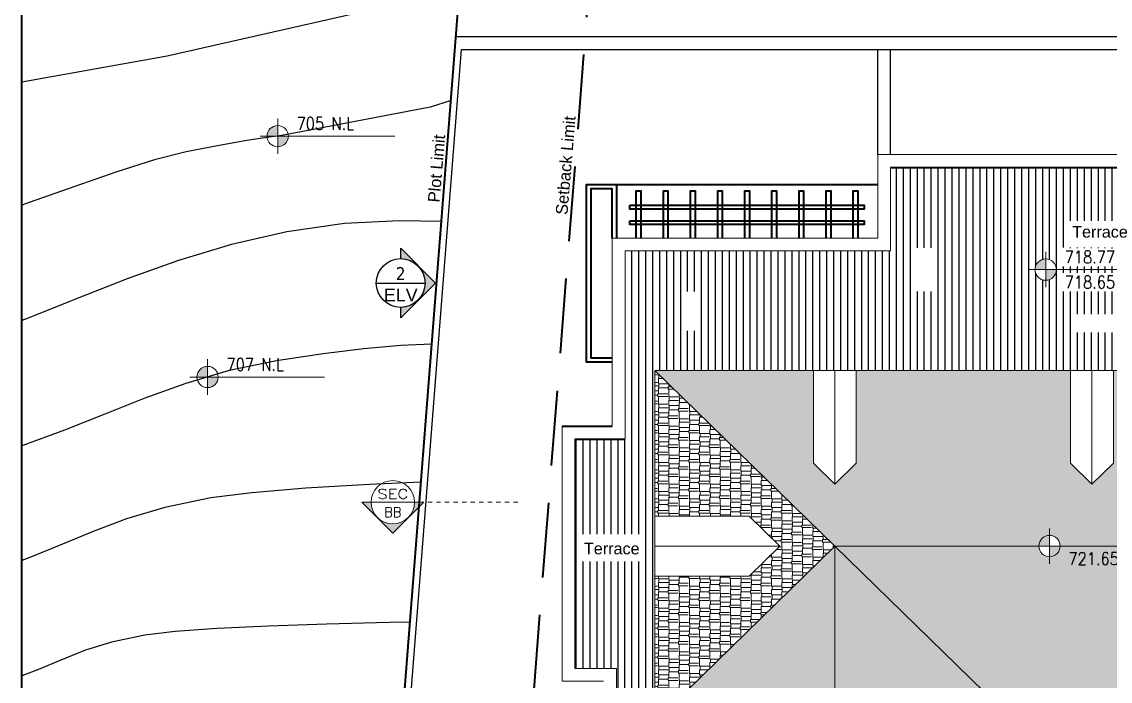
# Model space of a CAD drawing. Header units: metres. Extents: x -322116 to -321123, y -26723 to -26468.
# Drawn here: x -321178.3 to -321152.9, y -26546.96 to -26531.56 of the extents above; entities that cross this region are included whole.
import ezdxf
from ezdxf.enums import TextEntityAlignment as Align

# ---------------------------------------------------------------- set-up
doc = ezdxf.new("R2010")
doc.units = ezdxf.units.M
doc.header["$LTSCALE"] = 7
doc.header["$MEASUREMENT"] = 0
for name, pattern in [('$0$CENTER', [2, 1.25, -0.25, 0.25, -0.25]), ('DASHED', [0.75, 0.5, -0.25]), ('Hidden', [9.525, 6.35, -3.175])]:
    doc.linetypes.add(name, pattern=pattern)
for name, color, linetype, lineweight in [('$0$A-ANNO-IDEN', 2, 'Continuous', 9), ('1363TRXX-AS003$0$A-FLOR-IDEN', 4, 'Continuous', 18), ('1363TRXX-AS003$0$A-FLOR-LIN0', 1, 'Continuous', 0), ('A-ANNO-TXT3', 6, 'Continuous', 30), ('A-FLOR-HIDN', 9, 'Hidden', 13), ('A-PATT', 8, 'Continuous', 5), ('A-WALL-BLWO', 7, 'Continuous', 40)]:
    doc.layers.add(name, color=color, linetype=linetype, lineweight=lineweight)
for name, color, linetype in [('22-1-14-ROAD P2PFGC', 5, 'Continuous'), ('CONT-MJR', 4, 'Continuous'), ('CONT-MNR', 8, 'Continuous'), ('POINT_CON', 8, 'Continuous'), ('S-ANNO-TAGS-SECT', 4, 'Continuous')]:
    doc.layers.add(name, color=color, linetype=linetype)
doc.styles.add('$0$EG_SIMPLEX', font='SIMPLEX.shx')
doc.styles.add('1363TRXX-AS003$0$EG_SIMPLEX', font='SIMPLEX.shx')
doc.styles.add('Annotative', font='arial.ttf')
doc.styles.add('EG_SIMPLEX', font='SIMPLEX.shx')
doc.styles.get("Standard").update_dxf_attribs({"font": 'romans.shx', "height": 0.5})
doc.styles.add('TAHOMA', font='tahoma.ttf')

# ---------------------------------------------------------------- blocks, each defined once
blk = doc.blocks.new('*U34')
blk.add_hatch(color=252).paths.add_polyline_path([(450, 0, -0.414214), (0, -450), (0, -643), (643, 0), (0, 643), (0, 450, -0.414214)])
blk.add_line((-450, 0), (450, 0))
blk.add_lwpolyline([(0, 450), (0, 643), (643, 0), (0, -643), (0, -450)])
blk.add_circle((0, 0), 450)
at = {"style": 'EG_SIMPLEX', "width": 0.5625}
blk.add_attdef('REF-F-', text='', height=200, dxfattribs=at).set_placement((-321, 92), (321, 92), align=Align.FIT)
at = {"style": 'EG_SIMPLEX'}
blk.add_attdef('NB', text='', height=200, dxfattribs=at).set_placement((0, 32), align=Align.BOTTOM_CENTER)
blk.add_attdef('REF', text='', height=200, dxfattribs=at).set_placement((0, -75), align=Align.TOP_CENTER)
blk = doc.blocks.new('*U28')
blk.add_hatch(color=252).paths.add_polyline_path([(0, 450, -0.414214), (450, 0), (643, 0), (0, 643), (-643, 0), (-450, 0, -0.414214)])
blk.add_line((-450, 0), (450, 0))
at = {"linetype": '$0$CENTER'}
blk.add_line((2593, 0), (643, 0), dxfattribs=at)
blk.add_lwpolyline([(-450, 0), (-643, 0), (0, 643), (643, 0), (450, 0)])
blk.add_circle((0, 0), 450)
at = {"style": '$0$EG_SIMPLEX'}
blk.add_attdef('NB', text='', height=200, dxfattribs=at).set_placement((0, 32), align=Align.BOTTOM_CENTER)
at = {"style": '$0$EG_SIMPLEX', "width": 0.5625}
blk.add_attdef('REF-F-', text='', height=200, dxfattribs=at).set_placement((-321, -274), (321, -274), align=Align.FIT)
at = {"style": '$0$EG_SIMPLEX'}
blk.add_attdef('REF', text='', height=200, dxfattribs=at).set_placement((0, -75), align=Align.TOP_CENTER)
blk = doc.blocks.new('plot limit')
at = {"color": 5}
blk.add_lwpolyline([(-321725.0411, -26759.7735), (-321735.7734, -26759.0595), (-321732.8382, -26721.5907), (-321726.0304, -26721.9282), (-321722.2569, -26721.9337), (-321712.0131, -26721.5769), (-321702.1619, -26720.7671), (-321700.2699, -26757.9792), (-321703.6476, -26759.2974, -0.0276131)], format="xyb", close=True, dxfattribs=at)
at = {"color": 5, "linetype": 'DASHED', "ltscale": 0.5}
blk.add_lwpolyline([(-321703.4829, -26753.8659), (-321705.0008, -26724.0106), (-321711.838, -26724.5726), (-321722.2069, -26724.9338), (-321726.107, -26724.928), (-321730.075, -26724.7313), (-321732.3893, -26754.2736)], dxfattribs=at)
at = {"layer": '$0$A-ANNO-IDEN'}
ref = blk.add_blockref('*U28', (-321734.7327, -26737.8057), dxfattribs=dict(at, xscale=-0.0011249999994782, yscale=0.0011249999994782, zscale=0.0011249999994782, rotation=180))
ref.add_attrib('REF-F-', 'SEC', dxfattribs={"layer": '0', "height": 0.225, "rotation": 360, "style": '$0$EG_SIMPLEX', "width": 1.25}).set_placement((-321735.0943, -26737.7221), (-321734.3711, -26737.7221), align=Align.FIT)
ref.add_attrib('NB', 'BB', dxfattribs={"layer": '0', "height": 0.225, "rotation": 360, "style": '$0$EG_SIMPLEX'}).set_placement((-321734.7327, -26738.2169), align=Align.BOTTOM_CENTER)
at = {"layer": 'S-ANNO-TAGS-SECT'}
ref = blk.add_blockref('*U34', (-321734.548, -26732.6855, 706), dxfattribs=dict(at, xscale=0.001264765729701, yscale=0.001264765729701, zscale=0.001264765729701))
ref.add_attrib('NB', '2', dxfattribs={"layer": '0', "height": 0.3, "style": 'TAHOMA'}).set_placement((-321734.548, -26732.3144, 706), align=Align.TOP_CENTER)
ref.add_attrib('REF', 'ELV', dxfattribs={"layer": '0', "height": 0.3, "style": 'Annotative'}).set_placement((-321734.548, -26732.8137, 706), align=Align.TOP_CENTER)
at = {"layer": 'A-ANNO-TXT3', "lineweight": 5, "char_height": 0.276, "attachment_point": 1, "rotation": 85.19766}
for s, width, gutter_width, heights, insert in [('\\A1;{\\fArial Unicode MS|b0|i0|c0|p34;Setback Limit}', 3.166192, 3.6928, [1.1191], (-321730.9321, -26731.0807, 0)), ('\\A1;{\\fArial Unicode MS|b0|i0|c0|p34;Plot Limit}', 3.423118, 3.0774, [1.7915], (-321733.9164, -26730.7898, 0))]:
    blk.add_mtext_dynamic_manual_height_columns(s, width=width, gutter_width=gutter_width, heights=heights, dxfattribs=dict(at, insert=insert))
blk = doc.blocks.new('1363TRXX-AS003$0$TAG-LEV-PL1')
h = blk.add_hatch(color=256)
h.paths.add_polyline_path([(0, 169, 0.414214), (-169, 0), (0, 0)])
h.paths.add_polyline_path([(169, 0), (0, 0), (0, -169, 0.414214)])
for p, q in [((0, -281), (0, 281)), ((-281, 0), (1859, 0))]:
    blk.add_line(p, q)
blk.add_circle((0, 0), 169)
at = {"style": '1363TRXX-AS003$0$EG_SIMPLEX', "width": 0.85}
for tag, p in [('F.F.L.', (450, 150)), ('C.L.', (450, -450))]:
    blk.add_attdef(tag, p, '', height=300, dxfattribs=at)
blk = doc.blocks.new('B1 2')
at = {"layer": 'A-WALL-BLWO'}
blk.add_lwpolyline([(-321243.3932, -26513.9378), (-321188.3932, -26513.9378), (-321188.3932, -26588.8759), (-321243.3932, -26588.8759)], close=True, dxfattribs=at)
at = {"layer": 'CONT-MJR', "elevation": 705, "flags": 128}
for points in [[(-321233.3733, -26533.3951), (-321233.8598, -26533.5506), (-321236.8675, -26534.1249), (-321237.4183, -26534.23)], [(-321237.4181, -26534.23), (-321237.5631, -26534.2459), (-321238.1356, -26534.3322), (-321238.7824, -26534.4485), (-321239.5547, -26534.5988), (-321240.2951, -26534.7846), (-321241.172, -26535.0617), (-321242.1569, -26535.4032), (-321243.2214, -26535.7825), (-321243.3932, -26535.8425)]]:
    blk.add_lwpolyline(points, dxfattribs=at)
at = {"layer": 'CONT-MNR', "flags": 128}
for points, elevation in [([(-321233.5945, -26536.2198), (-321234.572, -26536.2049), (-321235.8616, -26536.271), (-321237.2078, -26536.4599), (-321238.4954, -26536.7565), (-321239.7336, -26537.1339), (-321240.9318, -26537.5651), (-321242.0993, -26538.0233), (-321243.2452, -26538.4815), (-321243.3932, -26538.5378)], 706), ([(-321233.8189, -26539.0843), (-321234.5446, -26539.1206), (-321235.4054, -26539.1953), (-321236.3606, -26539.3113), (-321237.4443, -26539.4748), (-321238.5485, -26539.705), (-321239.5636, -26540.0026), (-321240.5215, -26540.347), (-321241.454, -26540.7178), (-321242.3931, -26541.0944), (-321243.3706, -26541.4561), (-321243.3932, -26541.4631)], 707), ([(-321234.0715, -26542.3086), (-321235.274, -26542.3634), (-321236.7649, -26542.4528), (-321238.0248, -26542.557), (-321238.9833, -26542.6771), (-321240.0531, -26542.898), (-321240.948, -26543.164), (-321241.7261, -26543.4576), (-321242.4458, -26543.7609), (-321243.1654, -26544.0561), (-321243.3932, -26544.1351)], 708), ([(-321234.3277, -26545.5787), (-321234.82, -26545.5898), (-321236.2763, -26545.6284), (-321237.6339, -26545.6744), (-321238.8334, -26545.73), (-321239.8159, -26545.7975), (-321240.5223, -26545.8793), (-321241.296, -26546.0438), (-321241.9302, -26546.2439), (-321242.4806, -26546.4628), (-321243.003, -26546.6835), (-321243.3932, -26546.8293)], 709)]:
    blk.add_lwpolyline(points, dxfattribs=dict(at, elevation=elevation))
at = {"layer": 'POINT_CON', "color": 8, "linetype": 'Continuous', "elevation": 704}
blk.add_lwpolyline([(-321233.1733, -26530.8432), (-321233.3311, -26530.8439), (-321240, -26532.3627), (-321243.3932, -26532.9707)], dxfattribs=at)
at = {"layer": '1363TRXX-AS003$0$A-FLOR-IDEN'}
ref = blk.add_blockref('1363TRXX-AS003$0$TAG-LEV-PL1', (-321237.4181, -26534.23, 705), dxfattribs=dict(at, xscale=0.0014700000362087, yscale=0.0014700000362087, zscale=0.0014700000362087))
ref.add_attrib('F.F.L.', '705 N.L', (-321236.9771, -26534.083, 705), dxfattribs={"layer": '0', "height": 0.294, "rotation": 360, "style": '1363TRXX-AS003$0$EG_SIMPLEX', "width": 0.85})
ref = blk.add_blockref('1363TRXX-AS003$0$TAG-LEV-PL1', (-321239.0561, -26539.8538, 707), dxfattribs=dict(at, xscale=0.0014700000362087, yscale=0.0014700000362087, zscale=0.0014700000362087))
ref.add_attrib('F.F.L.', '707 N.L', (-321238.6151, -26539.7068, 707), dxfattribs={"layer": '0', "height": 0.294, "rotation": 360, "style": '1363TRXX-AS003$0$EG_SIMPLEX', "width": 0.85})
blk = doc.blocks.new('m 12')
at = {"layer": '22-1-14-ROAD P2PFGC', "transparency": 33554534}
h = blk.add_hatch(dxfattribs=at)
h.set_pattern_fill('ANSI31', scale=1.3, angle=45)
h.set_pattern_definition([(90, (-187.8846, 18.4578), (-0.1625, 0), [])])
h.paths.add_polyline_path([(-321388.4118, -26532.9581), (-321398.1118, -26532.9581), (-321398.1118, -26534.9081), (-321404.3118, -26534.9081), (-321404.3118, -26539.3023), (-321405.4818, -26539.3023), (-321405.4818, -26544.6581), (-321404.5118, -26544.6581), (-321404.5118, -26551.3581), (-321406.0118, -26551.3581), (-321406.0118, -26554.5581), (-321403.6118, -26554.5581), (-321403.6118, -26537.7015), (-321383.0787, -26537.7016), (-321383.0787, -26554.5581), (-321382.1603, -26554.5581), (-321382.1603, -26551.2581), (-321381.1018, -26551.2581), (-321381.1018, -26541.5581), (-321382.2287, -26541.5581), (-321382.2287, -26534.9081), (-321388.4118, -26534.9081)])
edge = h.paths.add_edge_path(flags=16)
edge.add_arc((-321394.4903, -26535.3455), 0.2481, 0, 360)
h.paths.add_polyline_path([(-321405.2533, -26553.463), (-321404.3703, -26553.463), (-321404.3703, -26553.0317), (-321405.2533, -26553.0317)], flags=16)
h.paths.add_polyline_path([(-321405.4431, -26553.3996), (-321405.4431, -26552.5166), (-321405.8743, -26552.5166), (-321405.8743, -26553.3996)], flags=16)
h.paths.add_polyline_path([(-321402.5757, -26536.7788), (-321402.5757, -26535.8584), (-321403.007, -26535.8584), (-321403.007, -26536.7788)], flags=16)
h.paths.add_polyline_path([(-321393.8213, -26536.8162), (-321392.7192, -26536.8162), (-321392.7192, -26536.3849), (-321393.8213, -26536.3849)], flags=16)
h.paths.add_polyline_path([(-321384.2889, -26536.7788), (-321384.2889, -26535.8393), (-321384.7202, -26535.8393), (-321384.7202, -26536.7788)], flags=16)
h.paths.add_polyline_path([(-321382.9583, -26539.6741), (-321382.3491, -26539.6741), (-321382.3491, -26539.2428), (-321382.9583, -26539.2428)], flags=16)
h.paths.add_polyline_path([(-321382.5318, -26544.9633), (-321381.6488, -26544.9633), (-321381.6488, -26544.532), (-321382.5318, -26544.532)], flags=16)
h.paths.add_polyline_path([(-321381.3907, -26546.8496), (-321381.3907, -26545.9666), (-321381.8219, -26545.9666), (-321381.8219, -26546.8496)], flags=16)
h.paths.add_polyline_path([(-321397.07, -26535.8562), (-321397.07, -26534.8373), (-321397.5013, -26534.8373), (-321397.5013, -26535.8562)], flags=16)
h.paths.add_polyline_path([(-321394.1228, -26535.272), (-321391.6791, -26535.272), (-321391.6791, -26534.831), (-321394.1228, -26534.831)], flags=16)
h.paths.add_polyline_path([(-321394.1228, -26535.86), (-321391.9766, -26535.86), (-321391.9766, -26535.419), (-321394.1228, -26535.419)], flags=16)
h.paths.add_polyline_path([(-321383.0049, -26547.8529), (-321381.5704, -26547.8553), (-321381.5693, -26547.215), (-321383.0038, -26547.2125)], flags=16)
h.paths.add_polyline_path([(-321405.402, -26553.0502), (-321403.9675, -26553.0527), (-321403.9664, -26552.4124), (-321405.4009, -26552.4099)], flags=16)
h.paths.add_polyline_path([(-321405.3468, -26542.1633), (-321403.9123, -26542.1658), (-321403.9112, -26541.5254), (-321405.3457, -26541.5229)], flags=16)
h.paths.add_polyline_path([(-321393.95, -26534.8473), (-321392.5154, -26534.8498), (-321392.5143, -26534.2094), (-321393.9489, -26534.207)], flags=16)
at = {"layer": '22-1-14-ROAD P2PFGC', "color": 7, "transparency": 33554534}
for p, q in [((-321398.4118, -26532.6581), (-321398.4118, -26530.2053)), ((-321398.1118, -26532.6581), (-321398.1118, -26530.2053))]:
    blk.add_line(p, q, dxfattribs=at)
for points in [[(-321410.2113, -26554.8581), (-321408.2566, -26529.9053), (-321376.8485, -26529.9053)], [(-321406.3118, -26554.5581), (-321410.0373, -26554.5581), (-321408.1296, -26530.2053), (-321377.1337, -26530.2053)]]:
    blk.add_lwpolyline(points, dxfattribs=at)
at = {"layer": 'A-PATT', "color": 7}
for p, q in [((-321398.1118, -26534.9081), (-321398.1118, -26532.9581)), ((-321404.6118, -26539.0023), (-321404.6118, -26534.6081)), ((-321404.6118, -26534.6081), (-321398.4118, -26534.6081)), ((-321404.3118, -26534.9081), (-321404.3118, -26539.3023)), ((-321404.3118, -26534.9081), (-321398.1118, -26534.9081)), ((-321405.7818, -26544.9581), (-321405.7818, -26539.0023)), ((-321405.4818, -26539.3023), (-321405.4818, -26544.6581)), ((-321405.4818, -26544.6581), (-321404.5118, -26544.6581)), ((-321404.5118, -26544.6581), (-321404.5118, -26551.3581)), ((-321404.8118, -26544.9581), (-321405.7818, -26544.9581))]:
    blk.add_line(p, q, dxfattribs=at)
blk.add_lwpolyline([(-321381.9287, -26534.6081), (-321388.1118, -26534.6081), (-321388.1118, -26532.6581), (-321398.4118, -26532.6581), (-321398.4118, -26534.6081)], dxfattribs=at)
at = {"layer": 'A-WALL-BLWO'}
for p, q in [((-321398.1118, -26532.9581), (-321388.4118, -26532.9581)), ((-321405.7818, -26539.0023), (-321404.6118, -26539.0023)), ((-321405.4818, -26539.3023), (-321404.3118, -26539.3023))]:
    blk.add_line(p, q, dxfattribs=at)
at = {"layer": 'A-WALL-BLWO', "color": 8}
for points in [[(-321404.6118, -26537.5081), (-321405.2118, -26537.5081), (-321405.2118, -26533.3581), (-321404.5118, -26533.3581)], [(-321404.6118, -26533.4581), (-321404.6118, -26533.4581), (-321405.1118, -26533.4581), (-321405.1118, -26537.4081), (-321404.6118, -26537.4081)], [(-321404.6118, -26534.6081), (-321404.6118, -26533.4581)], [(-321404.5118, -26533.3581), (-321404.5118, -26534.6081)], [(-321404.5118, -26533.3581), (-321398.4118, -26533.3581)], [(-321404.0483, -26534.6081), (-321404.0483, -26533.5081), (-321403.9417, -26533.5081), (-321403.9417, -26534.6081)], [(-321403.415, -26534.6081), (-321403.415, -26533.5081), (-321403.3084, -26533.5081), (-321403.3084, -26534.6081)], [(-321402.7817, -26534.6081), (-321402.7817, -26533.5081), (-321402.6751, -26533.5081), (-321402.6751, -26534.6081)], [(-321402.1484, -26534.6081), (-321402.1484, -26533.5081), (-321402.0418, -26533.5081), (-321402.0418, -26534.6081)], [(-321401.5151, -26534.6081), (-321401.5151, -26533.5081), (-321401.4085, -26533.5081), (-321401.4085, -26534.6081)], [(-321400.8818, -26534.6081), (-321400.8818, -26533.5081), (-321400.7752, -26533.5081), (-321400.7752, -26534.6081)], [(-321400.2485, -26534.6081), (-321400.2485, -26533.5081), (-321400.1419, -26533.5081), (-321400.1419, -26534.6081)], [(-321399.6153, -26534.6081), (-321399.6153, -26533.5081), (-321399.5086, -26533.5081), (-321399.5086, -26534.6081)], [(-321398.982, -26534.6081), (-321398.982, -26533.5081), (-321398.8753, -26533.5081), (-321398.8753, -26534.6081)]]:
    blk.add_lwpolyline(points, dxfattribs=at)
for points in [[(-321404.1983, -26533.8393), (-321398.7253, -26533.8393), (-321398.7253, -26533.9306), (-321404.1983, -26533.9306)], [(-321404.1983, -26534.2048), (-321398.7253, -26534.2048), (-321398.7253, -26534.2961), (-321404.1983, -26534.2961)]]:
    blk.add_lwpolyline(points, close=True, dxfattribs=at)
at = {"layer": '1363TRXX-AS003$0$A-FLOR-IDEN'}
ref = blk.add_blockref('1363TRXX-AS003$0$TAG-LEV-PL1', (-321394.4903, -26535.3455), dxfattribs=dict(at, xscale=0.0014700000362087, yscale=0.0014700000362087, zscale=0.0014700000362087))
ref.add_attrib('C.L.', '718.65 C.L', (-321394.0493, -26535.7865), dxfattribs={"layer": '0', "height": 0.294, "rotation": 360, "style": '1363TRXX-AS003$0$EG_SIMPLEX', "width": 0.85})
ref.add_attrib('F.F.L.', '718.77 F.F.L', (-321394.0493, -26535.1985), dxfattribs={"layer": '0', "height": 0.294, "rotation": 360, "style": '1363TRXX-AS003$0$EG_SIMPLEX', "width": 0.85})
at = {"layer": 'A-ANNO-TXT3', "lineweight": 5, "char_height": 0.27, "attachment_point": 1, "rotation": 359.90083}
for insert in [(-321393.8734, -26534.3272), (-321405.2703, -26541.7237)]:
    blk.add_mtext_dynamic_manual_height_columns('\\A1;{\\fArial Unicode MS|b0|i0|c0|p34;Terrace}', width=4.212413, gutter_width=3.0774, heights=[2.2211], dxfattribs=dict(at, insert=insert))
blk = doc.blocks.new('bb 212')
at = {"layer": '1363TRXX-AS003$0$A-FLOR-LIN0', "transparency": 33554549}
h = blk.add_hatch(dxfattribs=at)
h.set_pattern_fill('AR-RSHKE', color=256, scale=0.019, angle=180)
h.paths.add_polyline_path([(-321328.9112, -26541.8661), (-321328.9112, -26539.7016), (-321333.9122, -26539.7016), (-321333.9122, -26541.8661), (-321334.4118, -26542.3545), (-321334.912, -26541.8661), (-321334.9122, -26539.7016), (-321338.6118, -26539.7016), (-321334.4119, -26543.8016), (-321329.6503, -26543.8016, -1.00007), (-321329.1542, -26543.8016), (-321326.6695, -26543.8016), (-321322.4106, -26543.8016), (-321318.0787, -26539.7016), (-321327.9113, -26539.7016), (-321327.9113, -26541.8661), (-321328.4112, -26542.3548)])
h = blk.add_hatch(dxfattribs=at)
h.set_pattern_fill('AR-RSHKE', color=256, scale=0.02, angle=270)
h.paths.add_polyline_path([(-321336.4159, -26543.1016), (-321335.6987, -26543.8026), (-321336.4139, -26544.5016), (-321338.6118, -26544.5016), (-321338.6118, -26547.9016), (-321334.4119, -26543.8016), (-321338.6118, -26539.7016), (-321338.6118, -26543.1016)])
h = blk.add_hatch(dxfattribs=at)
h.set_pattern_fill('AR-RSHKE', color=256, scale=0.02)
h.paths.add_polyline_path([(-321322.4106, -26543.8016), (-321329.1542, -26543.8016, -0.9998551), (-321329.6503, -26543.8016), (-321334.4118, -26543.8016), (-321330.154, -26547.958), (-321326.0116, -26547.958)])
edge = h.paths.add_edge_path(flags=24)
edge.add_line((-321329.0593, -26544.3406), (-321329.0593, -26543.8506))
edge.add_line((-321329.0593, -26543.8506), (-321326.8641, -26543.8506))
edge.add_line((-321326.8641, -26543.8506), (-321326.8641, -26544.3406))
edge.add_line((-321326.8641, -26544.3406), (-321329.0593, -26544.3406))
edge.add_line((-321329.0593, -26543.7526), (-321329.0593, -26543.5566))
edge.add_line((-321329.0593, -26543.5566), (-321328.8633, -26543.5566))
edge.add_line((-321328.8633, -26543.5566), (-321328.8633, -26543.7526))
edge.add_line((-321328.8633, -26543.7526), (-321329.0593, -26543.7526))
h = blk.add_hatch(dxfattribs=at)
h.set_pattern_fill('AR-RSHKE', color=256, scale=0.02, angle=270)
h.paths.add_polyline_path([(-321334.4119, -26543.8016), (-321334.4118, -26552.8581), (-321338.6118, -26556.8581), (-321338.6118, -26547.9016)])
h = blk.add_hatch(dxfattribs=at)
h.set_pattern_fill('AR-RSHKE', color=256, scale=0.02, angle=90)
h.paths.add_polyline_path([(-321334.4118, -26543.8016), (-321330.154, -26547.958), (-321330.5119, -26547.958), (-321330.5119, -26554.1199), (-321330.2118, -26554.1199), (-321330.2118, -26556.8581), (-321334.4118, -26552.8581)])
at = {"layer": 'A-FLOR-HIDN', "color": 5, "ltscale": 0.5}
for p, q in [((-321334.4119, -26543.8016, 0), (-321338.6118, -26539.7016, 0)), ((-321334.4118, -26542.3545, 0), (-321334.4121, -26539.7028, 0)), ((-321336.4156, -26543.1016, 0), (-321338.6119, -26543.1016, 0)), ((-321336.4159, -26543.1016, 0), (-321335.6987, -26543.8026, 0)), ((-321335.6998, -26543.8016, 0), (-321338.6119, -26543.8016, 0)), ((-321334.4119, -26543.8016, 0), (-321338.6118, -26547.9016, 0)), ((-321336.4157, -26544.5034, 0), (-321335.6987, -26543.8026, 0)), ((-321322.4105, -26543.8016, 0), (-321334.4119, -26543.8016, 0)), ((-321334.4118, -26543.8016, 0), (-321330.154, -26547.958, 0)), ((-321338.6119, -26544.5016, 0), (-321336.4139, -26544.5016, 0))]:
    blk.add_line(p, q, dxfattribs=at)
at = {"layer": 'A-FLOR-HIDN', "color": 5, "ltscale": 0.5, "elevation": 0}
for points in [[(-321330.2118, -26554.1199), (-321330.2118, -26556.8581), (-321338.6118, -26556.8581), (-321338.6118, -26539.7016), (-321318.0787, -26539.7016), (-321318.0787, -26556.8581), (-321326.7424, -26556.8581), (-321326.7424, -26554.1199)], [(-321334.9122, -26539.7028), (-321334.912, -26541.8661), (-321334.4118, -26542.3545), (-321333.9122, -26541.8661), (-321333.9122, -26539.7016)], [(-321328.9112, -26539.7028), (-321328.9112, -26541.8661), (-321328.4112, -26542.3548), (-321327.9113, -26541.8661), (-321327.9113, -26539.7028)], [(-321328.4112, -26539.7028), (-321328.4112, -26542.3548)], [(-321334.4118, -26543.8016), (-321334.4118, -26552.8581), (-321330.2118, -26556.8581)]]:
    blk.add_lwpolyline(points, dxfattribs=at)
at = {"layer": '1363TRXX-AS003$0$A-FLOR-IDEN'}
ref = blk.add_blockref('1363TRXX-AS003$0$TAG-LEV-PL1', (-321329.4023, -26543.8016), dxfattribs=dict(at, xscale=0.0014700000362087, yscale=0.0014700000362087, zscale=0.0014700000362087))
ref.add_attrib('C.L.', '721.65 R.L', (-321328.9613, -26544.2426), dxfattribs={"layer": '0', "height": 0.294, "rotation": 360, "style": '1363TRXX-AS003$0$EG_SIMPLEX', "width": 0.85})

msp = doc.modelspace()

# ---------------------------------------------------------------- block references
at = {"layer": 'A-WALL-BLWO'}
for name, p in [('B1 2', (65.0901, 0)), ('plot limit', (565.0901, 195.0262)), ('m 12', (240.0901, -2)), ('bb 212', (175.0901, 0))]:
    msp.add_blockref(name, p, dxfattribs=at)

doc.saveas('drawing.dxf')
